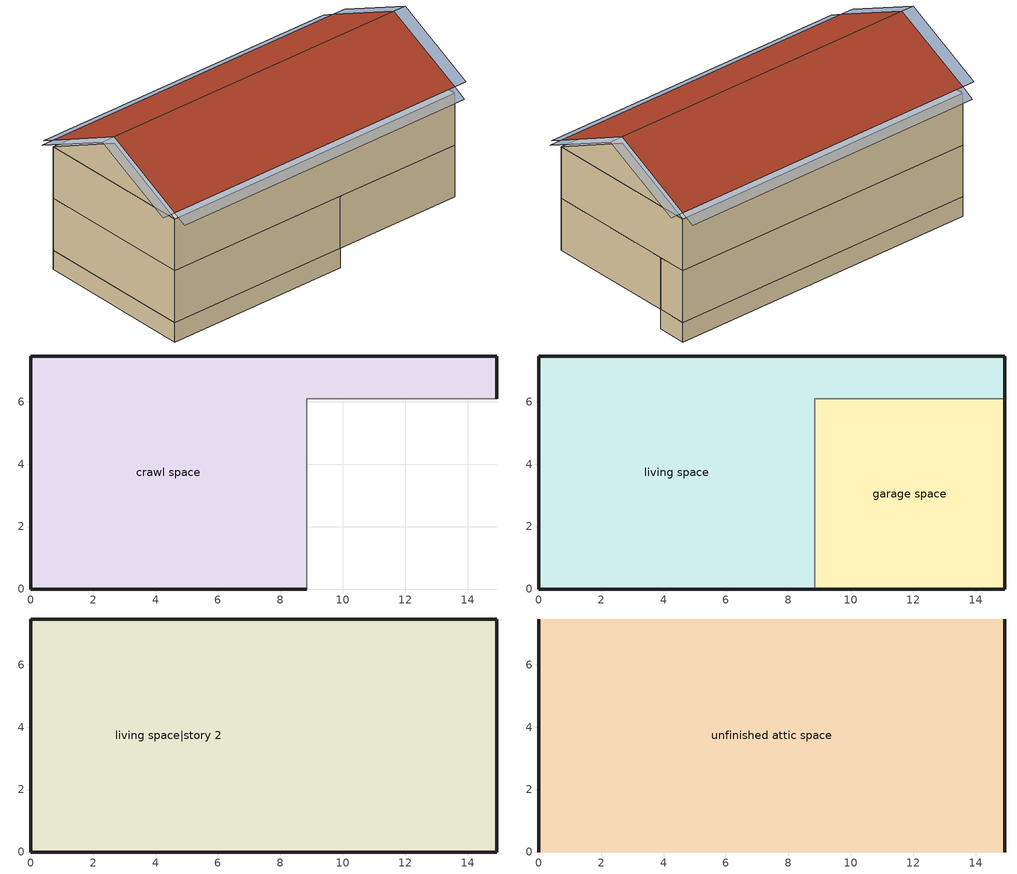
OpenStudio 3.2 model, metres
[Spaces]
crawl space
 floor foundation: 0,0 0,7.47 14.93,7.47 14.93,6.1 8.84,6.1 8.84,0 z-0.91
 wall foundation: 14.93,6.1 14.93,7.47 0,7.47 0,0 8.84,0 z-0.91:0
 wall adiabatic: 8.84,0 8.84,6.1 14.93,6.1 z-0.91:0
garage space
 floor foundation: 8.84,0 8.84,6.1 14.93,6.1 14.93,0 z0
 wall outside: 8.84,0 14.93,0 14.93,6.1 z0:2.44
 wall to living space: 14.93,6.1 8.84,6.1 8.84,0 z0:2.44
living space
 floor to crawl space: 0,0 0,7.47 14.93,7.47 14.93,6.1 8.84,6.1 8.84,0 z0
 wall outside: 14.93,6.1 14.93,7.47 0,7.47 0,0 8.84,0 z0:2.44
living space|story 2
 floor to garage space: 14.93,6.1 14.93,0 8.84,0 8.84,6.1 z2.44
 floor to living space: 14.93,7.47 14.93,6.1 8.84,6.1 8.84,0 0,0 0,7.47 z2.44
 wall outside: 0,7.47 0,0 14.93,0 14.93,7.47 0,7.47 z2.44:4.88
unfinished attic space
 floor to living space|story 2: 0,7.47 14.93,7.47 14.93,0 0,0 z4.88
 wall outside: 0,3.73,6.74 0,7.47,4.88 0,0,4.88; 14.93,3.73,6.74 14.93,0,4.88 14.93,7.47,4.88
 roof outside: 14.93,3.73,7.05 0,3.73,7.05 0,0,5.18 14.93,0,5.18; 0,3.73,7.05 14.93,3.73,7.05 14.93,7.47,5.18 0,7.47,5.18
shading: 15.54,0,5.18 15.54,3.73,7.05 14.93,3.73,7.05 14.93,0,5.18; -0.61,3.73,7.05 -0.61,0,5.18 0,0,5.18 0,3.73,7.05; 0,-0.61,4.88 14.93,-0.61,4.88 14.93,0,5.18 0,0,5.18; -0.61,7.47,5.18 -0.61,3.73,7.05 0,3.73,7.05 0,7.47,5.18; 15.54,3.73,7.05 15.54,7.47,5.18 14.93,7.47,5.18 14.93,3.73,7.05; 14.93,8.08,4.88 0,8.08,4.88 0,7.47,5.18 14.93,7.47,5.18
[Site]
Denver Intl Ap_CO_USA: Latitude {deg}=39.83; Longitude {deg}=-104.65; Time Zone {hr}=-7; Elevation {m}=1650
[ClimateZones]
Climate Zone Institution Name 1=Building America; Climate Zone Document Year 1=0; Climate Zone Value 1=Cold
[Site:WaterMainsTemperature]
Calculation Method=Correlation; Annual Average Outdoor Air Temperature {C}=10.8753; Maximum Difference In Monthly Average Outdoor Air Temperatures {deltaC}=23.1524
[Site:GroundTemperature:Deep]
10.8753, 10.8753, 10.8753, 10.8753, 10.8753, 10.8753, 10.8753, 10.8753, 10.8753, 10.8753, 10.8753, 10.8753
[Building]
Building 1: North Axis {deg}=0; Standards Number of Stories=2; Standards Number of Above Ground Stories=2; Standards Building Type=singlefamilydetached; Standards Number of Living Units=1
[ThermalZone] Use Ideal Air Loads=No
living zone; garage zone; unfinished attic zone; crawl zone
[Sizing:Zone] Zone Cooling Design Supply Air Temperature Input Method=SupplyAirTemperature; Zone Cooling Design Supply Air Temperature {C}=14; Zone Cooling Design Supply Air Temperature Difference {deltaC}=11.11; Zone Heating Design Supply Air Temperature Input Method=SupplyAirTemperature; Zone Heating Design Supply Air Temperature {C}=40; Zone Heating Design Supply Air Temperature Difference {deltaC}=11.11; Zone Cooling Design Supply Air Humidity Ratio {kg-H2O/kg-air}=0.0085; Zone Heating Design Supply Air Humidity Ratio {kg-H2O/kg-air}=0.008; Cooling Design Air Flow Method=DesignDay; Heating Design Air Flow Method=DesignDay; Account for Dedicated Outdoor Air System=No; Dedicated Outdoor Air System Control Strategy=NeutralSupplyAir; Dedicated Outdoor Air Low Setpoint Temperature for Design {C}=autosize; Dedicated Outdoor Air High Setpoint Temperature for Design {C}=autosize
living zone; garage zone; unfinished attic zone; crawl zone
[Space]
Name | Space Type | Thermal Zone | Building Unit
garage space | Space Type 1 | garage zone
living space; living space|story 2 | Space Type 2 | living zone | unit 1
unfinished attic space | Space Type 3 | unfinished attic zone
crawl space | Space Type 4 | crawl zone
[SpaceType]
Name | Standards Space Type
Space Type 1 | garage
Space Type 2 | living
Space Type 3 | unfinished attic
Space Type 4 | crawlspace
[BuildingUnit]
unit 1: Building Unit Type=Residential
[External:File]
8760.csv: File=8760.csv
[People:Definition] Number of People Calculation Method=People; Fraction Radiant=0.319734; Sensible Heat Fraction=0.573; Carbon Dioxide Generation Rate {m3/s-W}=0; Enable ASHRAE 55 Comfort Warnings=No; Mean Radiant Temperature Calculation Type=ZoneAveraged
Name | Number of People {people}
res occupants|living space|story 2 | 1.584
res occupants|living space | 1.056
[People] Number of People Schedule=occupants; Activity Level Schedule=res occupants activity schedule; Multiplier=1
Name | People Definition | Space or SpaceType
res occupants|living space|story 2 | res occupants|living space|story 2 | living space|story 2
res occupants|living space | res occupants|living space | living space
[Schedule:File]
occupants: External File=8760.csv; Column Number=1; Rows to Skip at Top=1; Number of Hours of Data=8760; Minutes per Item=60
[Schedule:Constant]
res occupants activity schedule: Value=112.539
